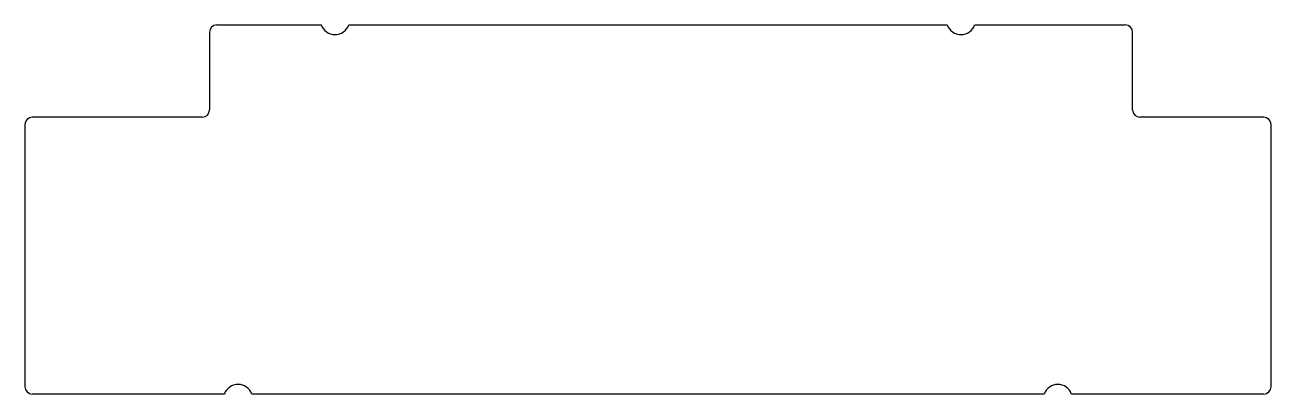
# Model space of a CAD drawing. Header units: millimetres. Extents: x -257 to 0, y 0 to 76.
import ezdxf

# ---------------------------------------------------------------- set-up
doc = ezdxf.new("R2010")
doc.units = ezdxf.units.MM
doc.layers.get('0').update_dxf_attribs({"linetype": 'CONTINUOUS'})

msp = doc.modelspace()

# ---------------------------------------------------------------- linework, layer by layer
for p, q in [((-219.08, 74.7), (-219.08, 58.65)), ((-217.58, 76.2), (-196, 76.2)), ((-190.35, 76.2), (-66.83, 76.2)), ((-61.17, 76.2), (-30.08, 76.2)), ((-28.58, 58.65), (-28.58, 74.7)), ((-220.58, 57.15), (-255.68, 57.15)), ((-1.5, 57.15), (-27.08, 57.15)), ((-257.18, 55.65), (-257.18, 1.5)), ((0, 1.5), (0, 55.65)), ((-216, 0), (-255.68, 0)), ((-46.83, 0), (-210.35, 0)), ((-1.5, 0), (-41.17, 0))]:
    msp.add_line(p, q)
for centre, radius, start, end in [((-217.58, 74.7), 1.5, 90, 180), ((-193.18, 77.2), 3, 199.4712, 340.5433), ((-64, 77.2), 3, 199.4217, 340.4792), ((-30.08, 74.7), 1.5, 0, 90), ((-255.68, 55.65), 1.5, 90, 180), ((-220.58, 58.65), 1.5, -90, 0), ((-27.08, 58.65), 1.5, 180, 270), ((-1.5, 55.65), 1.5, 0, 90), ((-255.68, 1.5), 1.5, 180, 270), ((-213.18, -1), 3, 19.4712, 160.5288), ((-44, -1), 3, 19.4712, 160.5288), ((-1.5, 1.5), 1.5, -90, 0)]:
    msp.add_arc(centre, radius, start, end)

doc.saveas('drawing.dxf')
